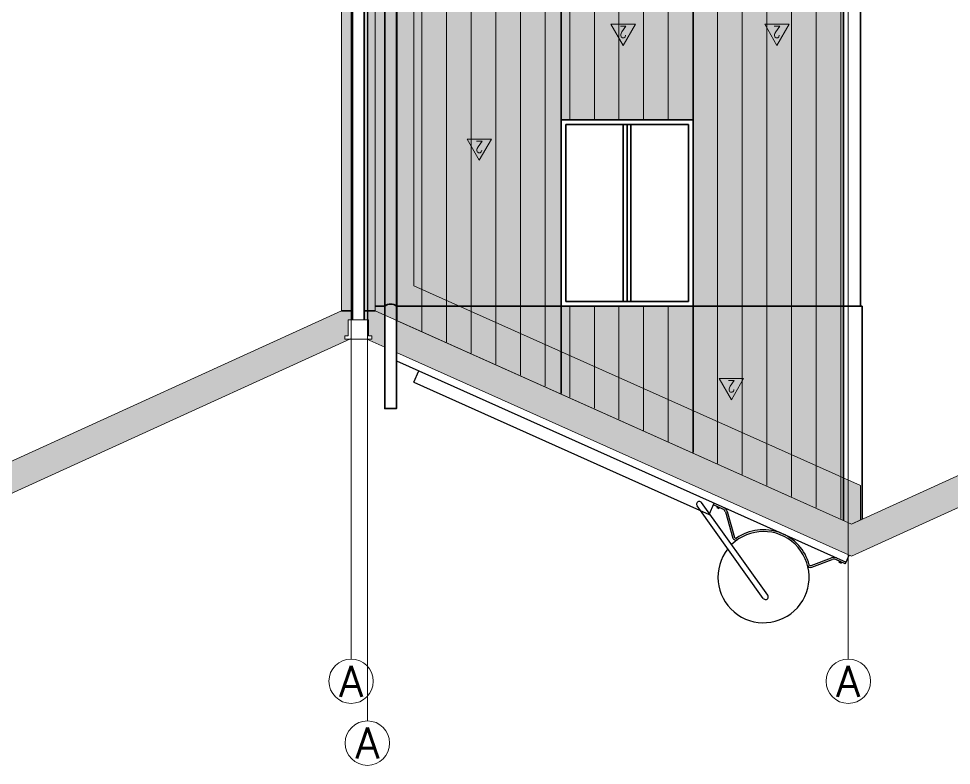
# Model space of a CAD drawing. Header units: metres. Extents: x -2 to 612, y -64 to 156.
# Drawn here: x 461.55 to 467.55, y -32.53 to -27.72 of the extents above; entities that cross this region are included whole.
import ezdxf
from ezdxf.enums import TextEntityAlignment as Align

# ---------------------------------------------------------------- set-up
doc = ezdxf.new("R2010")
doc.units = ezdxf.units.M
doc.header["$LTSCALE"] = 5
doc.header["$MEASUREMENT"] = 0
doc.layers.add('_AUX', color=210, linetype='Continuous', lineweight=18, plot=False)
for name, color, linetype, lineweight in [('A-ANNO-SYMB', 3, 'Continuous', 18), ('A-ANNO-TEXT', 3, 'Continuous', 18), ('A-ELEV-MBE1', 7, 'Continuous', 35), ('A-ELEV-MBE2', 4, 'Continuous', 25), ('A-ELEV-PATT', 8, 'Continuous', 18)]:
    doc.layers.add(name, color=color, linetype=linetype, lineweight=lineweight)
doc.styles.add('E-ROMANS', font='romans.shx', dxfattribs={"width": 0.8})

msp = doc.modelspace()

# ---------------------------------------------------------------- hatches: boundary and pattern name
at = {"layer": 'A-ELEV-PATT'}
h = msp.add_hatch(color=252, dxfattribs=at)
h.paths.add_polyline_path([(463.63937, -27.18432), (463.69796, -27.18432), (463.69796, -24.83432), (463.63937, -24.83432)])
h.paths.add_polyline_path([(463.77296, -29.60439), (463.84346, -29.60439), (463.84346, -27.18432), (463.84346, -24.83432), (463.77296, -24.83432)])
h.paths.add_polyline_path([(463.62737, -29.60439), (463.69796, -29.60439), (463.69796, -27.18432), (463.62737, -27.18432)])
h.paths.add_polyline_path([(463.80148, -29.76611), (463.82148, -29.76611), (463.82148, -29.78611), (463.78926, -29.78611), (463.90593, -29.83832), (463.90593, -29.63235), (463.84346, -29.60439), (463.77296, -29.60439), (463.77296, -29.66232), (463.80148, -29.66232)])
h = msp.add_hatch(dxfattribs=at)
h.set_pattern_fill('DOTS', color=256, scale=0.03, angle=90, style=0)
h.set_pattern_definition([(270, (6.29904, 0), (0.047625, -0.0238125), [0, -0.047625])])
h.paths.add_polyline_path([(464.09346, -24.83432), (463.84346, -24.83432), (463.84346, -29.60439), (466.91082, -30.97714), (466.96945, -30.95045), (466.96945, -30.72949), (464.09346, -29.44238)])
h = msp.add_hatch(color=256, dxfattribs=at)
h.paths.add_polyline_path([(465.89145, -26.99432), (465.89145, -27.18432), (466.85945, -27.18432), (466.85945, -24.83432), (465.89145, -24.83432), (465.89145, -25.98432)])
h.paths.add_polyline_path([(465.89145, -29.57432), (466.85945, -29.57432), (466.85945, -27.18432), (465.89145, -27.18432)])
h.paths.add_polyline_path([(465.89145, -30.51647), (466.85945, -30.94968), (466.85945, -29.57432), (465.89145, -29.57432)])
h.paths.add_polyline_path([(465.04146, -30.13606), (465.89145, -30.51647), (465.89145, -29.57432), (465.04146, -29.57432)])
h.paths.add_polyline_path([(465.04146, -30.13606), (465.04146, -29.57432), (463.98093, -29.57432), (463.98093, -29.66144)])
h.paths.add_polyline_path([(463.98093, -29.57432), (465.04146, -29.57432), (465.04146, -27.43432), (463.98093, -27.43432)])
h.paths.add_polyline_path([(465.04146, -28.37432), (465.89145, -28.37432), (465.89145, -27.43432), (465.04146, -27.43432)])
h.paths.add_polyline_path([(463.85346, -29.57432), (463.90593, -29.57432), (463.90593, -27.43432), (463.85346, -27.43432)])
h = msp.add_hatch(dxfattribs=at)
h.set_pattern_fill('LINE', color=256, scale=0.05, angle=270, style=0)
h.set_pattern_definition([(90, (6.30904, 0), (-0.15875, 5e-17), [])])
h.paths.add_polyline_path([(465.89145, -26.99432), (465.89145, -27.18432), (466.85945, -27.18432), (466.85945, -24.83432), (465.89145, -24.83432), (465.89145, -25.98432)])
h.paths.add_polyline_path([(465.89145, -29.57432), (466.85945, -29.57432), (466.85945, -27.18432), (465.89145, -27.18432)])
h.paths.add_polyline_path([(465.89145, -30.51647), (466.85945, -30.94968), (466.85945, -29.57432), (465.89145, -29.57432)])
h.paths.add_polyline_path([(465.04146, -30.13606), (465.89145, -30.51647), (465.89145, -29.57432), (465.04146, -29.57432)])
h.paths.add_polyline_path([(465.04146, -30.13606), (465.04146, -29.57432), (463.98093, -29.57432), (463.98093, -29.66144)])
h.paths.add_polyline_path([(463.98093, -29.57432), (465.04146, -29.57432), (465.04146, -27.43432), (463.98093, -27.43432)])
h.paths.add_polyline_path([(465.04146, -28.37432), (465.89145, -28.37432), (465.89145, -27.43432), (465.04146, -27.43432)])
h.paths.add_polyline_path([(463.85346, -29.57432), (463.90593, -29.57432), (463.90593, -27.43432), (463.85346, -27.43432)])
h = msp.add_hatch(color=252, dxfattribs=at)
h.paths.add_polyline_path([(460.61244, -31.18341), (460.61178, -30.97714), (457.67189, -29.66144), (457.67189, -29.86741)])
h.paths.add_polyline_path([(457.4334, -29.76068), (457.59689, -29.83385), (457.59689, -29.62788), (457.54441, -29.60439), (457.4334, -29.60439)])
h.paths.add_polyline_path([(460.61178, -30.97714), (460.61244, -31.18341), (463.68147, -29.78611), (463.64943, -29.78611), (463.64943, -29.76611), (463.66943, -29.76611), (463.66943, -29.66232), (463.69796, -29.66232), (463.69796, -29.60439), (463.62688, -29.60439)])
msp.add_hatch(color=252, dxfattribs=at).paths.add_polyline_path([(466.91148, -31.18341), (469.98052, -29.78611), (469.9485, -29.78611), (469.9485, -29.76611), (469.9685, -29.76611), (469.9685, -29.66232), (469.99703, -29.66232), (469.99703, -29.60439), (469.92592, -29.60439), (466.91082, -30.97714), (463.98093, -29.66592), (463.98093, -29.87189)])

# ---------------------------------------------------------------- linework, layer by layer
at = {"layer": '_AUX'}
for points in [[(463.79706, -29.71069), (463.79706, -24.75326)], [(464.09346, -24.83432), (463.84346, -24.83432), (463.84346, -29.60439), (466.91082, -30.97714), (466.96945, -30.95045), (466.96945, -30.72949), (464.09346, -29.44238), (464.09346, -24.83432)]]:
    msp.add_lwpolyline(points, dxfattribs=at)
at = {"layer": 'A-ANNO-SYMB'}
for p, q in [((463.79396, -23.29345), (463.79396, -32.24485)), ((463.68891, -23.64504), (463.68891, -31.84625)), ((466.89095, -31.84625), (466.89095, -23.64502)), ((463.62737, -27.18432), (463.62737, -29.60439)), ((463.84346, -29.60439), (463.84346, -27.18432))]:
    msp.add_line(p, q, dxfattribs=at)
for points in [[(463.62688, -29.60439), (460.61178, -30.97714)], [(463.84346, -29.60439), (463.90593, -29.63235)], [(469.92592, -29.60439), (466.91082, -30.97714)], [(463.98093, -29.66592), (466.91082, -30.97714)], [(463.68443, -29.78476), (460.61244, -31.18341)], [(463.78926, -29.78611), (463.90593, -29.83832)], [(469.98052, -29.78611), (466.91121, -31.18353)], [(463.98093, -29.87189), (466.91097, -31.18318)]]:
    msp.add_lwpolyline(points, dxfattribs=at)
msp.add_lwpolyline([(463.64943, -29.78611), (463.82148, -29.78611), (463.82148, -29.76611), (463.80148, -29.76611), (463.80148, -29.66232), (463.66943, -29.66232), (463.66943, -29.76611), (463.64943, -29.76611)], close=True, dxfattribs=at)
for centre in [(463.68891, -31.98928), (466.89095, -31.98927), (463.79396, -32.38788)]:
    msp.add_circle(centre, 0.14303, dxfattribs=at)
at = {"layer": 'A-ANNO-TEXT'}
for points in [[(465.44096, -27.89479), (465.5194, -27.75893), (465.36252, -27.75893)], [(466.43115, -27.89479), (466.50959, -27.75893), (466.35271, -27.75893)], [(464.51442, -28.63502), (464.59286, -28.49916), (464.43598, -28.49916)], [(466.13804, -30.1768), (466.21648, -30.04094), (466.0596, -30.04094)]]:
    msp.add_lwpolyline(points, close=True, dxfattribs=at)
at = {"layer": 'A-ELEV-MBE1'}
for p, q in [((466.85945, -27.18432), (466.85945, -30.95415)), ((466.96945, -29.57432), (466.96945, -27.18432)), ((465.89145, -29.57432), (465.89145, -27.38432)), ((465.04146, -29.57432), (465.04146, -27.43432)), ((465.04146, -28.37432), (465.89145, -28.37432)), ((465.07145, -28.40432), (465.86145, -28.40432)), ((465.07145, -28.40432), (465.07145, -29.54432)), ((465.44145, -29.54432), (465.44145, -28.40432)), ((465.46645, -29.54432), (465.46645, -28.40432)), ((465.49145, -29.54432), (465.49145, -28.40432)), ((465.86145, -28.40432), (465.86145, -29.54432)), ((465.07145, -29.54432), (465.86145, -29.54432)), ((463.69796, -29.60439), (463.62688, -29.60439)), ((463.69796, -29.60439), (463.62737, -29.60439)), ((463.84346, -29.60439), (463.77296, -29.60439)), ((463.84346, -29.60439), (463.77296, -29.60439)), ((463.90593, -29.57432), (463.84346, -29.57432)), ((466.97945, -29.57432), (463.98093, -29.57432)), ((465.04146, -29.57432), (465.89145, -29.57432)), ((465.04146, -29.57432), (465.04146, -30.13606)), ((465.89145, -29.57432), (465.89145, -30.51647))]:
    msp.add_line(p, q, dxfattribs=at)
for points in [[(463.69796, -29.66232), (463.69796, -24.80549), (463.77296, -24.80549), (463.77296, -29.66232)], [(463.90593, -24.76432), (463.90593, -29.57432)], [(463.98093, -24.76432), (463.98093, -29.57432)], [(463.90593, -29.57432), (463.90593, -29.83385), (463.90593, -30.23385), (463.98093, -30.23385), (463.98093, -29.57432)], [(466.97945, -29.57432), (466.97945, -30.94589)]]:
    msp.add_lwpolyline(points, dxfattribs=at)
msp.add_arc((463.94343, -29.61971), 0.05887, 50.434912, 129.565088, dxfattribs=at)
at = {"layer": 'A-ELEV-MBE2'}
for p, q in [((466.34356, -31.45616), (465.91688, -30.85987)), ((466.37234, -31.4351), (465.94578, -30.83897)), ((466.02312, -30.85356), (466.02785, -30.84298)), ((466.0835, -30.88058), (466.02312, -30.85356)), ((466.04591, -30.86434), (466.04335, -30.87006)), ((466.04362, -30.87077), (466.057, -30.87676)), ((466.04889, -30.86568), (466.04634, -30.87139)), ((466.05472, -30.87515), (466.05728, -30.86943)), ((466.05771, -30.87648), (466.06027, -30.87077)), ((466.09997, -30.8996), (466.14755, -31.06713)), ((466.11111, -30.89643), (466.15885, -31.0641)), ((466.65145, -31.24478), (466.78344, -31.1944)), ((466.65558, -31.25561), (466.78758, -31.20523)), ((466.87144, -31.23321), (466.81035, -31.20587)), ((466.83349, -31.21682), (466.83094, -31.22253)), ((466.83121, -31.22324), (466.84459, -31.22923)), ((466.83648, -31.21815), (466.83392, -31.22387)), ((466.84231, -31.22762), (466.84487, -31.22191)), ((466.8453, -31.22896), (466.84786, -31.22324)), ((466.87144, -31.23321), (466.87617, -31.22263))]:
    msp.add_line(p, q, dxfattribs=at)
for points in [[(463.98093, -29.92691), (466.87617, -31.22263)], [(464.09288, -30.06466), (464.12555, -29.99164)], [(464.09288, -30.06466), (465.99517, -30.916)], [(465.99517, -30.916), (466.02785, -30.84298)], [(466.87617, -31.22263), (466.8966, -31.17699)]]:
    msp.add_lwpolyline(points, dxfattribs=at)
for centre, radius, start, end in [((465.93133, -30.84942), 0.01783, 34.920013, 215.889877), ((466.04384, -30.87028), 0.000537, 155.889877, 245.889877), ((466.04585, -30.87117), 0.000537, 245.889877, 335.889877), ((466.0464, -30.86456), 0.000537, 65.889877, 155.889877), ((466.04683, -30.87161), 0.000537, 155.889877, 245.889877), ((466.0484, -30.86546), 0.000537, 335.889877, 65.889877), ((466.04938, -30.8659), 0.000537, 65.889877, 155.889877), ((466.05679, -30.86922), 0.000537, 335.889877, 65.889877), ((466.05777, -30.86965), 0.000537, 65.889877, 155.889877), ((466.05978, -30.87055), 0.000537, 335.889877, 65.889877), ((466.07133, -30.90775), 0.04136, 15.889877, 65.889877), ((466.05423, -30.87493), 0.000537, 245.889877, 335.889877), ((466.05521, -30.87537), 0.000537, 155.889877, 245.889877), ((466.05722, -30.87626), 0.000537, 245.889877, 335.889877), ((466.07133, -30.90775), 0.02977, 15.889877, 65.889877), ((466.34496, -31.31925), 0.2936, 141.562727, 134.431621), ((466.34496, -31.31925), 0.30519, 15.114383, 124.649684), ((466.16714, -31.05999), 0.02085, 200.00847, 300.110587), ((466.16714, -31.05999), 0.00926, 206.37705, 297.691719), ((466.79819, -31.23304), 0.04136, 65.889877, 110.889877), ((466.79819, -31.23304), 0.02977, 65.889877, 110.889877), ((466.83143, -31.22275), 0.000537, 155.889877, 245.889877), ((466.83343, -31.22365), 0.000537, 245.889877, 335.889877), ((466.83399, -31.21704), 0.000537, 65.889877, 155.889877), ((466.83441, -31.22409), 0.000537, 155.889877, 245.889877), ((466.83599, -31.21793), 0.000537, 335.889877, 65.889877), ((466.83697, -31.21837), 0.000537, 65.889877, 155.889877), ((466.84182, -31.2274), 0.000537, 245.889877, 335.889877), ((466.8428, -31.22784), 0.000537, 155.889877, 245.889877), ((466.84481, -31.22874), 0.000537, 245.889877, 335.889877), ((466.84438, -31.22169), 0.000537, 335.889877, 65.889877), ((466.84536, -31.22213), 0.000537, 65.889877, 155.889877), ((466.84736, -31.22302), 0.000537, 335.889877, 65.889877), ((466.64815, -31.23613), 0.02085, 199.804928, 290.889877), ((466.64815, -31.23612), 0.00927, 202.568235, 290.860662), ((466.35801, -31.44571), 0.01783, 215.281594, 36.498159)]:
    msp.add_arc(centre, radius, start, end, dxfattribs=at)

# ---------------------------------------------------------------- texts
at = {"layer": 'A-ANNO-TEXT', "char_height": 0.075, "attachment_point": 5, "rotation": 180.000475, "style": 'E-ROMANS'}
for insert in [(465.44096, -27.80904), (466.43115, -27.80904), (464.51442, -28.54927), (466.13804, -30.09105)]:
    msp.add_mtext('\\pi-0.45,l0.45,t0.45;2', dxfattribs=dict(at, insert=insert))
at = {"layer": 'A-ANNO-TEXT', "style": 'E-ROMANS'}
for p in [(463.68891, -31.98928), (466.89095, -31.98927), (463.79396, -32.38788)]:
    msp.add_attdef('A', text='0.00', height=0.2, dxfattribs=at).set_placement(p, align=Align.MIDDLE_CENTER)

doc.saveas('drawing.dxf')
